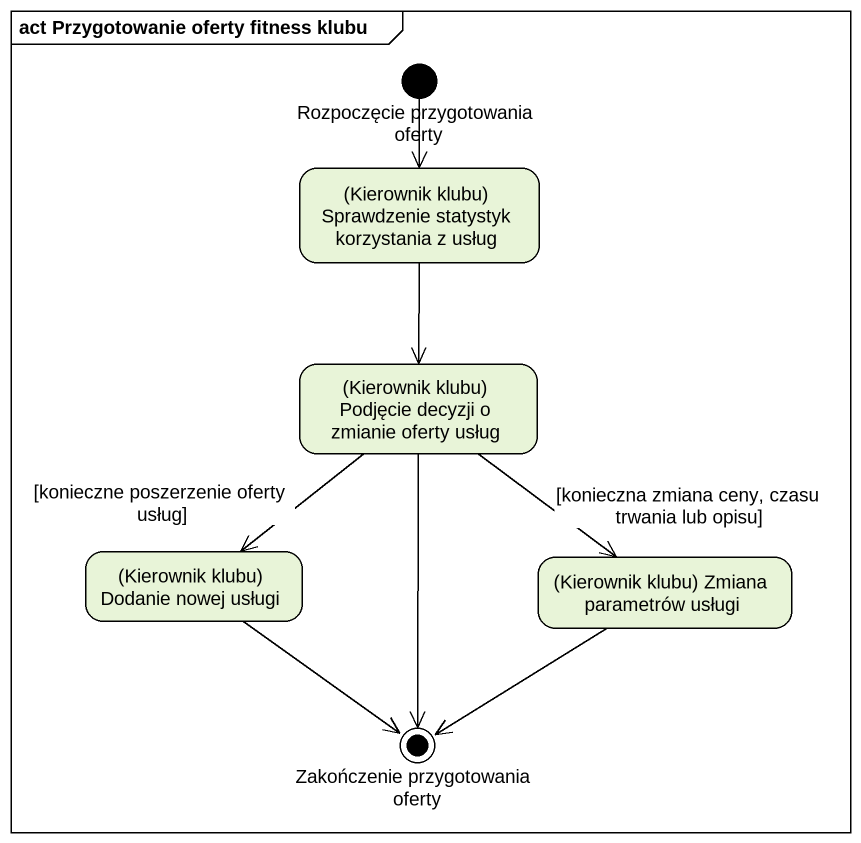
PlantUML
@startuml
mainframe act Przygotowanie oferty fitness klubu
hide empty description
state "Rozpoczęcie przygotowania oferty" as Rozpoczęcie_przygotowania <<start>>
state "(Kierownik klubu) Sprawdzenie statystyk korzystania z usług" as Kierownik_klubu_Sprawdzenie
state "(Kierownik klubu) Podjęcie decyzji o zmianie oferty usług" as Kierownik_klubu_Podjęcie
state "(Kierownik klubu) Dodanie nowej usługi" as Kierownik_klubu_Dodanie
state "(Kierownik klubu) Zmiana parametrów usługi" as Kierownik_klubu_Zmiana
state "Zakończenie przygotowania oferty" as Zakończenie_przygotowania <<end>>
Rozpoczęcie_przygotowania --> Kierownik_klubu_Sprawdzenie
Kierownik_klubu_Sprawdzenie --> Kierownik_klubu_Podjęcie
Kierownik_klubu_Podjęcie --> Kierownik_klubu_Dodanie : [konieczne poszerzenie oferty usług]
Kierownik_klubu_Podjęcie --> Kierownik_klubu_Zmiana : [konieczna zmiana ceny, czasu trwania lub opisu]
Kierownik_klubu_Podjęcie --> Zakończenie_przygotowania
Kierownik_klubu_Dodanie --> Zakończenie_przygotowania
Kierownik_klubu_Zmiana --> Zakończenie_przygotowania
@enduml
